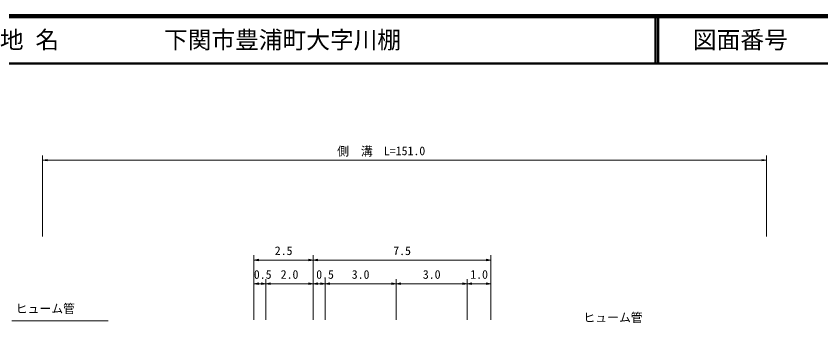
# Model space of a CAD drawing. Units: millimetres at full size, sheet at 1:1000, with parts at other scales. Extents: x 40000 to 680000, y 20000 to 380000.
# Drawn here: x 373805 to 543620, y 315330 to 380000 of the extents above; entities that cross this region are included whole.
import ezdxf
from ezdxf.enums import TextEntityAlignment as Align

# ---------------------------------------------------------------- set-up
doc = ezdxf.new("R2010")
doc.units = ezdxf.units.MM
doc.header["$LTSCALE"] = 1000
for name, color, linetype, lineweight in [('M-STR-HTXT', 7, 'Continuous', 13), ('M-TTL', 2, 'Continuous', 140), ('M-TTL-LINE', 7, 'Continuous', 50)]:
    doc.layers.add(name, color=color, linetype=linetype, lineweight=lineweight)
doc.layers.add('M-TTL-TXT', color=7, linetype='Continuous')
doc.styles.add('ＭＳ ゴシック', font='')
doc.styles.get('ＭＳ ゴシック').set_extended_font_data('MS Gothic')

# ---------------------------------------------------------------- blocks, each defined once
blk = doc.blocks.new('open_arrow')
at = {"color": 0, "linetype": 'Continuous', "lineweight": -2}
blk.add_lwpolyline([(7.5, 1.25), (0, 0), (7.5, -1.25)], dxfattribs=at)

msp = doc.modelspace()

# ---------------------------------------------------------------- linework, layer by layer
at = {"layer": 'M-STR-HTXT'}
for p, q in [((379405, 333570), (379405, 350630)), ((532140, 333570), (532140, 350630)), ((379405, 349630), (532140, 349630)), ((424000, 316000), (424000, 329578)), ((436500, 316000), (436500, 329578)), ((436500, 316000), (436500, 329578)), ((474000, 316000), (474000, 329578)), ((424000, 328578), (436500, 328578)), ((436500, 328578), (474000, 328578)), ((426500, 316000), (426500, 324578)), ((439000, 316000), (439000, 324578)), ((454000, 316000), (454000, 324578)), ((469000, 316000), (469000, 324578)), ((424000, 323578), (426500, 323578)), ((426500, 323578), (436500, 323578)), ((436500, 323578), (439000, 323578)), ((439000, 323578), (454000, 323578)), ((454000, 323578), (469000, 323578)), ((469000, 323578), (474000, 323578)), ((393222, 315797), (372898, 315797))]:
    msp.add_line(p, q, dxfattribs=at)
at = {"layer": 'M-TTL'}
msp.add_line((680000, 380000), (40000, 380000), dxfattribs=at)
at = {"layer": 'M-TTL-LINE'}
for p, q in [((508747, 380000), (508747, 370000)), ((509247, 380000), (509247, 370000)), ((40000, 370000), (680000, 370000))]:
    msp.add_line(p, q, dxfattribs=at)

# ---------------------------------------------------------------- block references
at = {"layer": 'M-STR-HTXT', "xscale": 133, "yscale": 133}
for p in [(379405, 349630), (424000, 328578), (436500, 328578), (424000, 323578), (426500, 323578), (436500, 323578), (439000, 323578), (454000, 323578), (469000, 323578)]:
    msp.add_blockref('open_arrow', p, dxfattribs=at)
at = {"layer": 'M-STR-HTXT', "xscale": 133, "yscale": 133, "rotation": 180}
for p in [(532140, 349630), (436500, 328578), (474000, 328578), (426500, 323578), (436500, 323578), (439000, 323578), (454000, 323578), (469000, 323578), (474000, 323578)]:
    msp.add_blockref('open_arrow', p, dxfattribs=at)

# ---------------------------------------------------------------- texts
at = {"layer": 'M-STR-HTXT', "style": 'ＭＳ ゴシック'}
msp.add_text('側\u3000溝', height=1833, dxfattribs=at).set_placement((445299, 351509), align=Align.MIDDLE_CENTER)
for s, p in [('L=151.0', (455772, 350130)), ('2.5', (430250, 329078)), ('7.5', (455250, 329078)), ('0.5', (425842, 324078)), ('2.0', (431500, 324078)), ('0.5', (439000, 324078)), ('3.0', (446500, 324078)), ('3.0', (461500, 324078)), ('1.0', (471500, 324078)), ('ヒューム管', (379970, 316863)), ('ヒューム管', (499755, 314983))]:
    msp.add_text(s, height=1833, dxfattribs=at).set_placement(p, align=Align.BOTTOM_CENTER)
at = {"layer": 'M-TTL-TXT', "style": 'ＭＳ ゴシック'}
for s, p in [('地 名', (370380, 375000)), ('下関市豊浦町大字川棚', (405024, 375000))]:
    msp.add_text(s, height=3666, dxfattribs=at).set_placement(p, align=Align.MIDDLE_LEFT)
msp.add_text('図面番号', height=3666, dxfattribs=at).set_placement((526622, 375000), align=Align.MIDDLE_CENTER)

doc.saveas('drawing.dxf')
